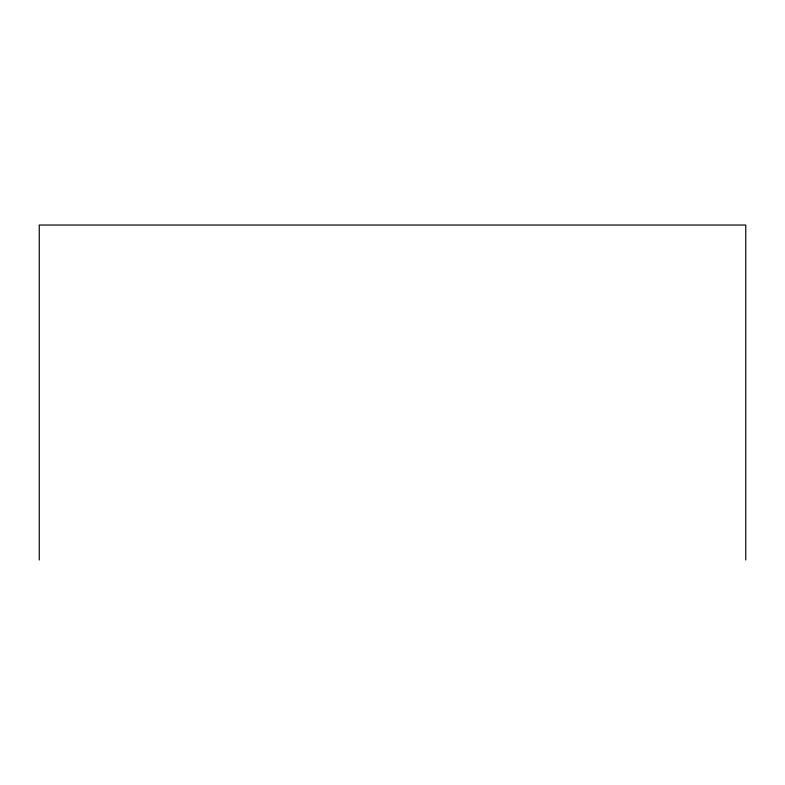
<?xml version="1.0" encoding="UTF-8"?>
<svg xmlns="http://www.w3.org/2000/svg" width="785" height="785" viewBox="0 0 785 785"><rect width="100%" height="100%" fill="white"/><g stroke="black" fill="none" stroke-linecap="round" stroke-linejoin="round"><path stroke-width="1.18" d="M745.75 559.97L745.75 225.03L39.25 225.03L39.25 559.97"/></g></svg>
